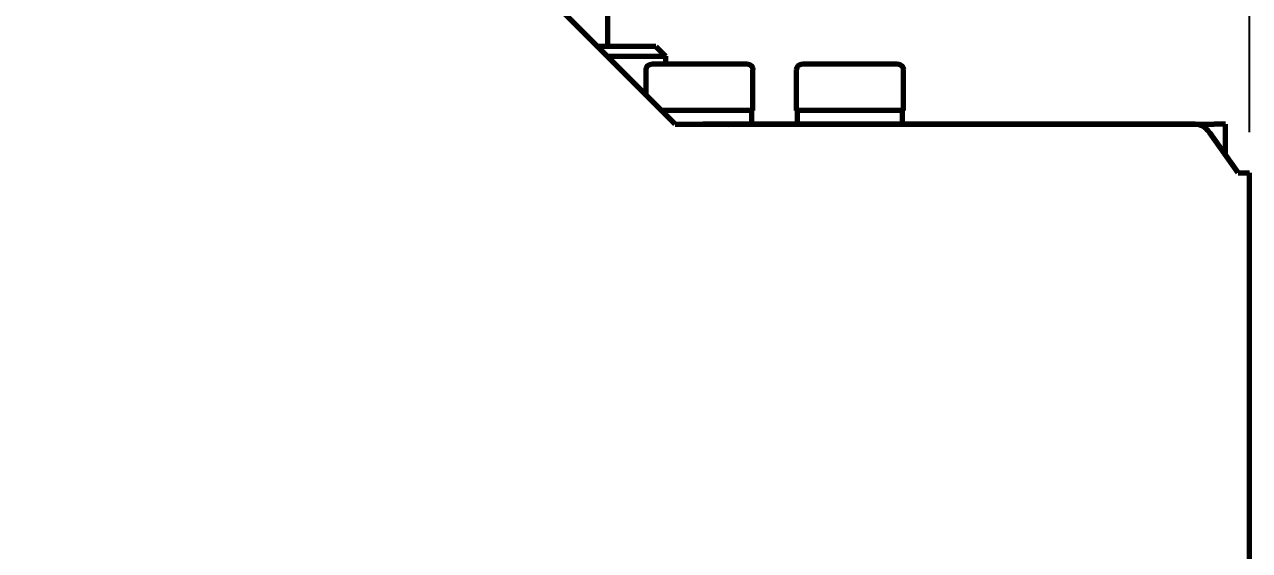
# Model space of a CAD drawing. Header units: millimetres. Extents: x 0 to 1189, y 0 to 841.
# Drawn here: x 719.3 to 782.4, y 624.5 to 651.5 of the extents above; entities that cross this region are included whole.
import ezdxf

# ---------------------------------------------------------------- set-up
doc = ezdxf.new("R2010")
doc.units = ezdxf.units.MM
doc.header["$LTSCALE"] = 0.75
doc.layers.add('FD_Dimensions', color=7, linetype='Continuous', lineweight=35)
doc.layers.add('Visible', color=7, linetype='Continuous', lineweight=70)
doc.styles.get("Standard").update_dxf_attribs({"font": 'arial.ttf'})
doc.dimstyles.new('Dim-ISO-25', dxfattribs={"dimtxt": 3.5, "dimasz": 3.5, "dimexe": 2.1, "dimexo": 2.1, "dimgap": 1.4, "dimtad": 1, "dimzin": 12, "dimdsep": 46, "dimtxsty": 'Standard', "dimcen": 0, "dimazin": 3, "dimtp": 0.1, "dimtm": 0.1, "dimtfac": 0.714286, "dimtmove": 0, "dimatfit": 3, "dimfxl": 1, "dimtzin": 12, "dimarcsym": 0})

# ---------------------------------------------------------------- blocks, each defined once
blk = doc.blocks.new('*D22')
at = {"layer": 'Defpoints', "color": 0, "transparency": 16777216}
for p in [(782.392664, 721.546639), (539.216927, 643.8848), (782.392664, 643.8848)]:
    blk.add_point(p, dxfattribs=at)
at = {"layer": 'FD_Dimensions', "color": 0, "lineweight": -2, "transparency": 16777216}
for p, q in [((539.216927, 645.9848), (539.216927, 723.646639)), ((782.392664, 645.9848), (782.392664, 723.646639)), ((542.716927, 721.546639), (778.892664, 721.546639))]:
    blk.add_line(p, q, dxfattribs=at)
at = {"layer": 'FD_Dimensions', "color": 0, "transparency": 16777216}
for points in [[(542.716927, 722.129972), (542.716927, 720.963305), (539.216927, 721.546639)], [(778.892664, 722.129972), (778.892664, 720.963305), (782.392664, 721.546639)]]:
    blk.add_solid(points, dxfattribs=at)
at = {"layer": 'FD_Dimensions', "color": 0, "transparency": 16777216, "insert": (660.804796, 724.734838), "char_height": 3.5, "attachment_point": 5}
blk.add_mtext('243.18', dxfattribs=at)

msp = doc.modelspace()

# ---------------------------------------------------------------- linework, layer by layer
at = {"layer": 'Visible'}
for p, q in [((752.805, 646.385), (736.847, 662.342)), ((749.305, 652.445), (749.305, 650.395)), ((751.805, 650.395), (748.795, 650.395)), ((751.805, 650.395), (752.305, 649.895)), ((749.295, 649.895), (752.305, 649.895)), ((752.305, 649.895), (752.305, 649.495)), ((751.305, 647.885), (751.305, 649.195)), ((751.605, 649.495), (756.505, 649.495)), ((756.805, 647.095), (756.805, 649.195)), ((759.055, 647.095), (759.055, 649.195)), ((759.355, 649.495), (764.255, 649.495)), ((764.555, 647.095), (764.555, 649.195)), ((756.805, 647.095), (752.095, 647.095)), ((756.755, 646.395), (756.755, 647.095)), ((764.555, 647.095), (759.055, 647.095)), ((759.105, 646.395), (759.105, 647.095)), ((764.505, 646.395), (764.505, 647.095)), ((752.795, 646.395), (755.617, 646.395)), ((755.617, 646.395), (755.617, 646.385)), ((755.617, 646.395), (780.575, 646.395)), ((781.161, 646.395), (780.575, 646.395)), ((781.161, 644.794), (781.161, 646.395)), ((752.805, 646.385), (754.226, 646.385)), ((779.597, 646.385), (754.226, 646.385)), ((781.804, 643.885), (780.347, 645.945)), ((781.804, 643.885), (782.393, 643.885)), ((782.393, 528.885), (782.393, 643.885))]:
    msp.add_line(p, q, dxfattribs=at)
at = {"layer": 'Visible', "extrusion": (0, 0, -1)}
for centre, start, end in [((-751.605, 649.195), 0, 90), ((-756.505, 649.195), 90, 180), ((-759.355, 649.195), 0, 90), ((-764.255, 649.195), 90, 180)]:
    msp.add_arc(centre, 0.3, start, end, dxfattribs=at)
at = {"layer": 'Visible'}
msp.add_ellipse((779.597, 644.885), major_axis=(0, 1.5), ratio=0.707107, start_param=-0.785398, end_param=0, dxfattribs=at)
msp.add_open_spline([(755.528, 646.384), (755.558, 646.391), (755.587, 646.395), (755.617, 646.395)], degree=3, dxfattribs=at)

# ---------------------------------------------------------------- dimensions: what is measured, and where the dimension line sits
at = {"layer": 'FD_Dimensions'}
dim = msp.add_linear_dim(base=(782.393, 721.547), p1=(539.217, 643.885), p2=(782.393, 643.885), dimstyle='Dim-ISO-25', override={"dimlfac": 1}, dxfattribs=at)
dim.commit()
dim.dimension.update_dxf_attribs({"geometry": '*D22', "text_midpoint": (660.805, 721.547), "dimtype": 160})

doc.saveas('drawing.dxf')
